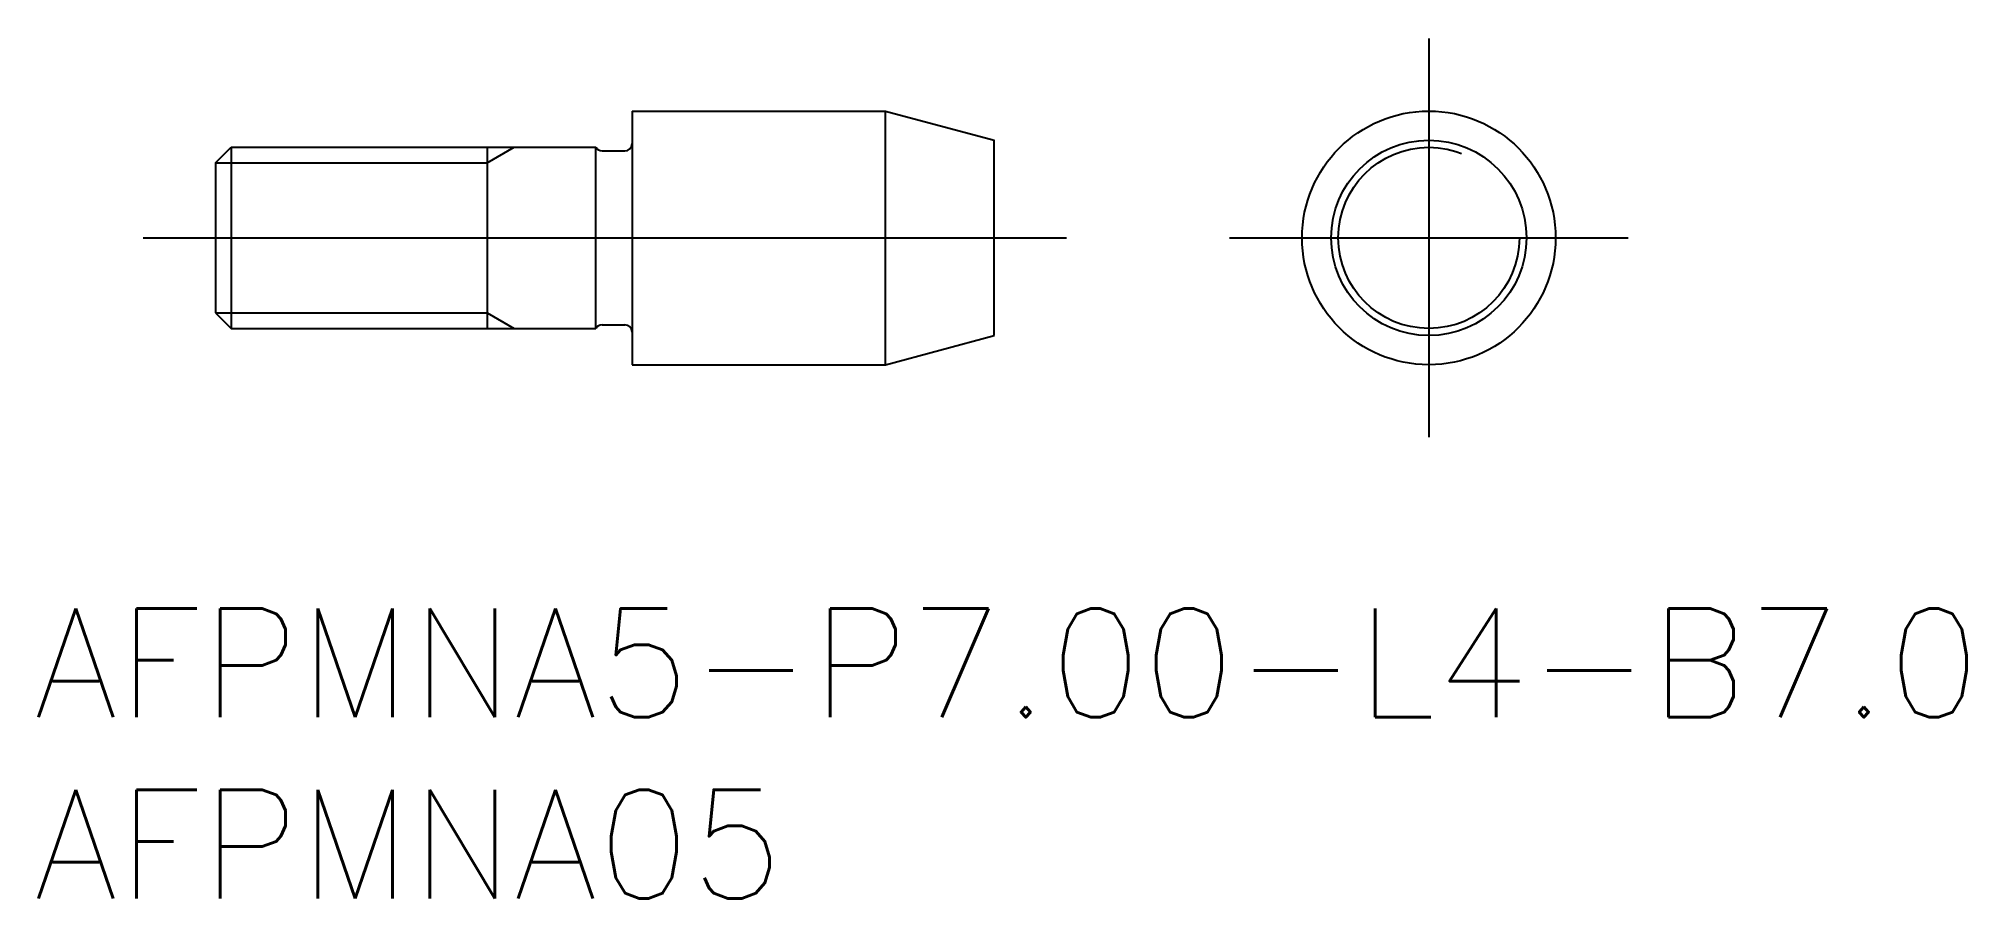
# Model space of a CAD drawing. Extents: x -38.4 to 14.8, y -18.2 to 5.5.
import ezdxf

# ---------------------------------------------------------------- set-up
doc = ezdxf.new("R2010")
doc.units = 0
doc.linetypes.add('CENTER', pattern=[50.8, 31.75, -6.35, 6.35, -6.35])
doc.linetypes.add('DASHED', pattern=[19.05, 12.7, -6.35])
doc.layers.get('0').update_dxf_attribs({"linetype": 'CONTINUOUS'})
doc.layers.add('CENTER', color=1, linetype='CONTINUOUS')
doc.styles.get("Standard").update_dxf_attribs({"font": 'txt.shx', "height": 3, "bigfont": 'bigfont.shx'})

msp = doc.modelspace()

# ---------------------------------------------------------------- linework, layer by layer
at = {"color": 7, "linetype": 'CONTINUOUS'}
for p, q in [((-22, 3.5), (-15, 3.5)), ((-22, 3.5), (-22, -3.5)), ((-15, -3.5), (-15, 3.5)), ((-15, 3.5), (-12, 2.696)), ((-12, -2.696), (-12, 2.696)), ((-33.5, 2.067), (-33.067, 2.5)), ((-33.067, 2.5), (-23, 2.5)), ((-33.067, 2.5), (-33.067, -2.5)), ((-26, 2.5), (-26, -2.5)), ((-23, -2.5), (-23, 2.5)), ((-22.827, 2.4), (-22.2, 2.4)), ((-33.5, 2.067), (-33.5, -2.067)), ((-33.5, -2.067), (-33.067, -2.5)), ((-33.067, -2.5), (-23, -2.5)), ((-22.827, -2.4), (-22.2, -2.4)), ((-15, -3.5), (-12, -2.696)), ((-22, -3.5), (-15, -3.5))]:
    msp.add_line(p, q, dxfattribs=at)
at = {"color": 3, "linetype": 'CONTINUOUS'}
for p, q in [((-26, 2.067), (-25.25, 2.5)), ((-33.5, 2.067), (-26, 2.067)), ((-33.5, -2.067), (-26, -2.067)), ((-26, -2.067), (-25.25, -2.5))]:
    msp.add_line(p, q, dxfattribs=at)
at = {"color": 7, "linetype": 'CONTINUOUS'}
for radius in [3.5, 2.696]:
    msp.add_circle((0, 0), radius, dxfattribs=at)
at = {"color": 3, "linetype": 'DASHED'}
msp.add_circle((0, 0), 2.5, dxfattribs=at)
at = {"color": 7, "linetype": 'CONTINUOUS'}
for centre, start, end in [((-22.827, 2.6), 210, 270), ((-22.2, 2.6), 270, 0), ((-22.827, -2.6), 90, 150), ((-22.2, -2.6), 0, 90)]:
    msp.add_arc(centre, 0.2, start, end, dxfattribs=at)
at = {"layer": 'CENTER', "color": 1, "linetype": 'CENTER'}
for p, q in [((0, 5.5), (0, -5.5)), ((-35.5, 0), (-10, 0)), ((-5.5, 0), (5.5, 0))]:
    msp.add_line(p, q, dxfattribs=at)

# ---------------------------------------------------------------- texts
at = {"color": 7, "linetype": 'CONTINUOUS'}
for s, p in [('AFPMNA5-P7.00-L4-B7.0', (-38.514, -13.229)), ('AFPMNA05', (-38.514, -18.229))]:
    msp.add_text(s, height=3, dxfattribs=at).set_placement(p)

doc.saveas('drawing.dxf')
